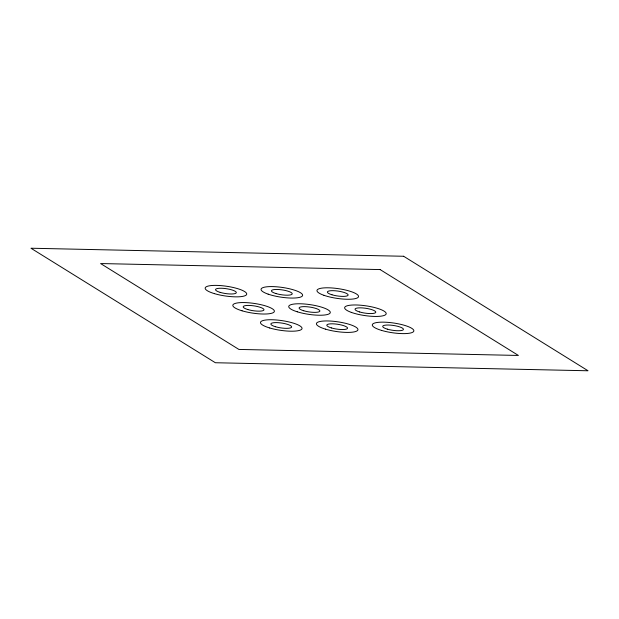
<?xml version="1.0" encoding="UTF-8"?>
<svg xmlns="http://www.w3.org/2000/svg" width="619" height="619" viewBox="0 0 619 619"><rect width="100%" height="100%" fill="white"/><g stroke="black" fill="none" stroke-linecap="round" stroke-linejoin="round"><path stroke-width="0.93" d="M403.642 256.266L30.95 248.227L215.358 362.734L588.05 370.773L403.642 256.266M380.112 269.575L100.588 263.547L238.888 349.426L518.413 355.453L380.112 269.575M269.729 327.985A21.007 4.906 8.4 0 0 302.002 328.681A21.007 4.906 8.4 0 0 272.035 319.744A21.007 4.906 8.4 0 0 269.729 327.985M242.068 310.808A21.007 4.906 8.4 0 0 274.341 311.504A21.007 4.906 8.4 0 0 244.373 302.567A21.007 4.906 8.4 0 0 242.068 310.808M214.406 293.63A21.007 4.906 8.4 0 0 246.687 294.327A21.007 4.906 8.4 0 0 216.712 285.39A21.007 4.906 8.4 0 0 214.406 293.63M268.159 294.149A21.007 4.906 8.4 0 0 302.234 296.13A21.007 4.906 8.4 0 0 275.122 286.698A21.007 4.906 8.4 0 0 268.159 294.149M323.961 295.317A21.007 4.906 8.4 0 0 358.115 297.36A21.007 4.906 8.4 0 0 331.15 287.912A21.007 4.906 8.4 0 0 323.961 295.317M351.29 312.371A21.007 4.906 8.4 0 0 385.683 314.63A21.007 4.906 8.4 0 0 359.244 305.113A21.007 4.906 8.4 0 0 351.29 312.371M381.536 330.399A21.007 4.906 8.4 0 0 413.817 331.095A21.007 4.906 8.4 0 0 383.842 322.159A21.007 4.906 8.4 0 0 381.536 330.399M325.408 329.122A21.007 4.906 8.4 0 0 357.89 329.95A21.007 4.906 8.4 0 0 328.186 320.959A21.007 4.906 8.4 0 0 325.408 329.122M297.259 311.798A21.007 4.906 8.4 0 0 330.175 312.904A21.007 4.906 8.4 0 0 301.066 303.797A21.007 4.906 8.4 0 0 297.259 311.798M275.494 326.731A10.5 2.453 8.4 0 0 291.634 327.08A10.5 2.453 8.4 0 0 276.647 322.607A10.5 2.453 8.4 0 0 275.494 326.731M247.832 309.554A10.5 2.453 8.4 0 0 263.973 309.902A10.5 2.453 8.4 0 0 248.985 305.43A10.5 2.453 8.4 0 0 247.832 309.554M220.171 292.377A10.5 2.453 8.4 0 0 236.311 292.725A10.5 2.453 8.4 0 0 221.323 288.253A10.5 2.453 8.4 0 0 220.171 292.377M276.074 293.584A10.5 2.453 8.4 0 0 292.214 293.932A10.5 2.453 8.4 0 0 277.227 289.46A10.5 2.453 8.4 0 0 276.074 293.584M331.977 294.783A10.5 2.453 8.4 0 0 348.118 295.131A10.5 2.453 8.4 0 0 333.13 290.667A10.5 2.453 8.4 0 0 331.977 294.783M359.639 311.961A10.5 2.453 8.4 0 0 375.779 312.309A10.5 2.453 8.4 0 0 360.792 307.844A10.5 2.453 8.4 0 0 359.639 311.961M303.736 310.761A10.5 2.453 8.4 0 0 319.876 311.102A10.5 2.453 8.4 0 0 304.888 306.637A10.5 2.453 8.4 0 0 303.736 310.761M331.397 327.931A10.5 2.453 8.4 0 0 347.538 328.279A10.5 2.453 8.4 0 0 332.55 323.814A10.5 2.453 8.4 0 0 331.397 327.931M387.301 329.138A10.5 2.453 8.4 0 0 403.441 329.486A10.5 2.453 8.4 0 0 388.453 325.021A10.5 2.453 8.4 0 0 387.301 329.138"/></g></svg>
